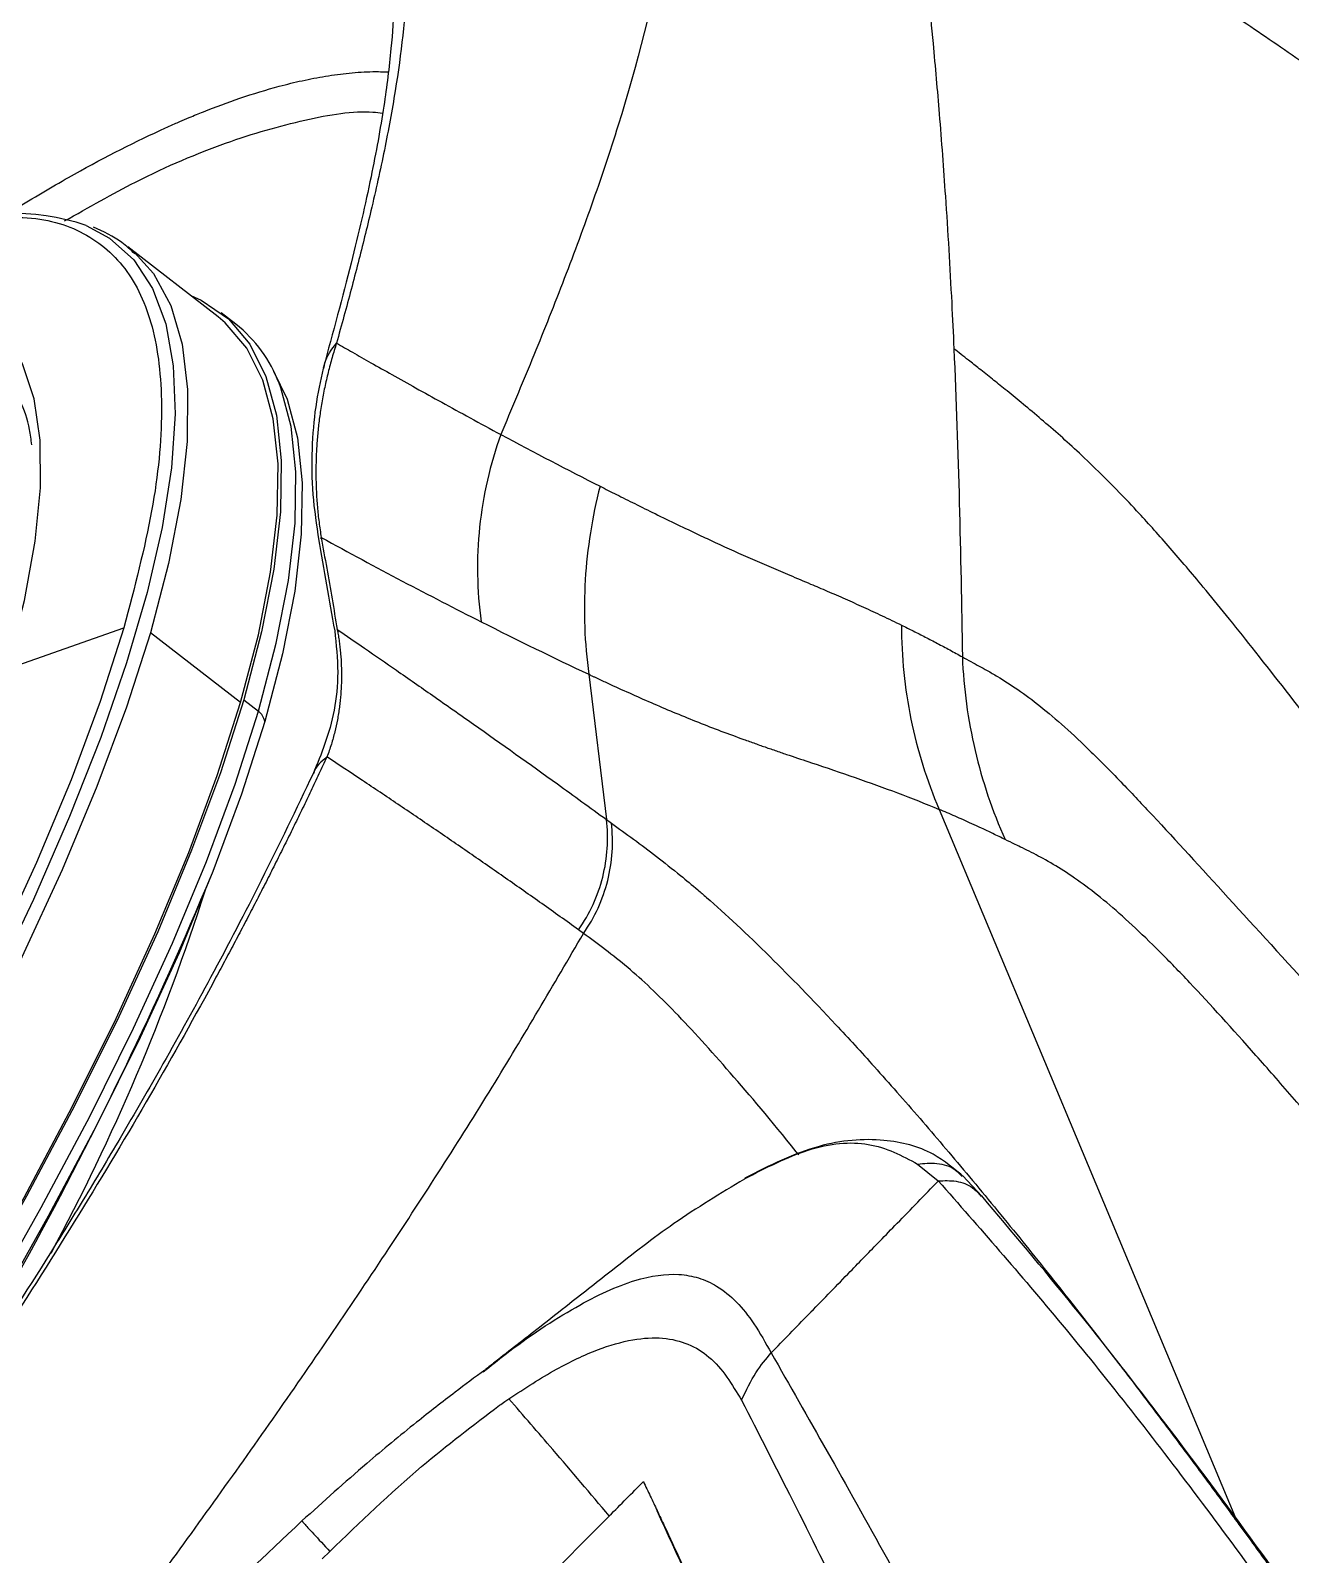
# Model space of a CAD drawing. Extents: x 0 to 84, y -21 to 126.
# Drawn here: x 73.272 to 75.276, y 17.586 to 20.011 of the extents above; entities that cross this region are included whole.
import ezdxf

# ---------------------------------------------------------------- set-up
doc = ezdxf.new("R2010")
doc.units = 0
doc.header["$MEASUREMENT"] = 0
doc.layers.add('1', color=4, linetype='Continuous')

# ---------------------------------------------------------------- blocks, each defined once
blk = doc.blocks.new('PRODIGY')
at = {"layer": '1', "color": 3, "linetype": 'Continuous', "lineweight": 25}
for p, q in [((73.5705, 19.5555), (73.4271, 19.6665)), ((73.5988, 19.5435), (73.5753, 19.5617)), ((73.7345, 19.2019), (73.7345, 19.2043)), ((73.234, 18.9948), (73.4207, 19.0608)), ((73.7601, 19.0567), (73.76, 19.0578)), ((73.6062, 18.9416), (73.4627, 19.0526)), ((74.1599, 18.9866), (74.188, 18.7557)), ((73.6111, 18.9459), (73.6345, 18.9278)), ((74.1516, 18.5745), (74.1436, 18.5802)), ((74.6829, 18.2075), (74.7157, 18.1807)), ((74.785, 18.1565), (74.7547, 18.1889)), ((74.0107, 17.465), (74.1926, 17.6477)), ((73.736, 17.5793), (73.7482, 17.5914))]:
    blk.add_line(p, q, dxfattribs=at)
at = {"layer": '1', "color": 3, "linetype": 'Continuous', "lineweight": 25, "flags": 128}
for points in [[(73.3606, 19.7008), (73.3979, 19.6807), (73.4363, 19.6459), (73.4662, 19.6003), (73.4872, 19.5441), (73.4992, 19.4776), (73.5023, 19.4011), (73.4964, 19.3152), (73.4815, 19.2202), (73.4576, 19.1166), (73.425, 19.005), (73.3839, 18.886), (73.3343, 18.7602), (73.2766, 18.6283), (73.2111, 18.491), (73.1382, 18.349), (73.0581, 18.2031), (72.9715, 18.0541), (72.8786, 17.9028), (72.7801, 17.7499), (72.6764, 17.5963), (72.5682, 17.4428)], [(73.4271, 19.6665), (73.4309, 19.6635), (73.4372, 19.6581)], [(73.4372, 19.6581), (73.4675, 19.6242), (73.495, 19.5736), (73.5132, 19.512), (73.522, 19.4397), (73.5213, 19.3571), (73.5111, 19.2647), (73.4916, 19.163), (73.4627, 19.0526)], [(73.236, 19.0015), (73.2623, 19.1041), (73.2797, 19.1982), (73.2881, 19.2834), (73.2875, 19.3592), (73.2778, 19.4251), (73.2592, 19.4808), (73.2316, 19.5258), (73.1954, 19.56), (73.1507, 19.5831), (73.0977, 19.5951), (73.0368, 19.5958), (72.9683, 19.5852), (72.8926, 19.5634), (72.8497, 19.5474)], [(73.527, 19.5892), (73.5437, 19.5816), (73.5867, 19.5522), (73.6211, 19.5117), (73.6466, 19.4605), (73.6633, 19.3987), (73.6709, 19.3268), (73.6694, 19.2452), (73.659, 19.1541), (73.6395, 19.0542), (73.6111, 18.9459)], [(73.6062, 18.9416), (73.6345, 19.0495), (73.6539, 19.1491), (73.6644, 19.2399), (73.6658, 19.3213), (73.6582, 19.393), (73.6416, 19.4546), (73.6161, 19.5056), (73.5819, 19.546), (73.5705, 19.5555)], [(73.6585, 19.469), (73.68, 19.4244), (73.6966, 19.3628), (73.7041, 19.2911), (73.7027, 19.2097), (73.6923, 19.1189), (73.6728, 19.0193), (73.6446, 18.9114)], [(73.6345, 18.9278), (73.6629, 19.036), (73.6824, 19.136), (73.6929, 19.227), (73.6943, 19.3087), (73.6867, 19.3806), (73.6701, 19.4423), (73.6673, 19.4496)], [(73.4207, 19.0608), (73.3831, 18.9434), (73.3366, 18.8186), (73.2815, 18.6871), (73.2182, 18.5496), (73.1469, 18.407), (73.0681, 18.26), (72.9823, 18.1095), (72.8898, 17.9562), (72.7913, 17.8011), (72.6872, 17.645), (72.5782, 17.4887), (72.4648, 17.3333), (72.3477, 17.1794), (72.2276, 17.028), (72.1051, 16.88), (71.9809, 16.7362), (71.8557, 16.5973), (71.7303, 16.4641), (71.6052, 16.3374), (71.4812, 16.218), (71.359, 16.1064)], [(73.4627, 19.0526), (73.4247, 18.9341), (73.3778, 18.8082), (73.3222, 18.6755), (73.2583, 18.5368), (73.1864, 18.3929), (73.1069, 18.2446), (73.0203, 18.0927), (72.927, 17.938), (72.8276, 17.7815), (72.7226, 17.624), (72.6125, 17.4663), (72.4982, 17.3094), (72.38, 17.1542), (72.2588, 17.0015), (72.1352, 16.8521), (72.0099, 16.707), (71.8836, 16.5668), (71.757, 16.4324), (71.6308, 16.3046), (71.5057, 16.1841), (71.3824, 16.0715)], [(71.9604, 16.3842), (72.0771, 16.5105), (72.2002, 16.6494), (72.322, 16.7927), (72.4421, 16.9398), (72.5596, 17.0898), (72.674, 17.242), (72.7846, 17.3955), (72.8909, 17.5496), (72.9923, 17.7033), (73.0883, 17.8559), (73.1783, 18.0065), (73.2619, 18.1544), (73.3386, 18.2988), (73.4081, 18.4389), (73.4699, 18.5739), (73.5237, 18.7031), (73.5692, 18.8259), (73.6062, 18.9416)], [(73.6111, 18.9459), (73.574, 18.8299), (73.5283, 18.7068), (73.4744, 18.5772), (73.4124, 18.4417), (73.3428, 18.3012), (73.2658, 18.1564), (73.182, 18.0081), (73.0917, 17.857), (72.9954, 17.7039), (72.8937, 17.5497), (72.787, 17.3953), (72.6761, 17.2413), (72.5613, 17.0886), (72.4435, 16.9382), (72.3231, 16.7906), (72.2008, 16.6468), (72.0774, 16.5075), (72.0337, 16.4597)], [(72.6106, 17.1043), (72.6995, 17.2231), (72.8105, 17.3771), (72.9171, 17.5316), (73.0188, 17.6858), (73.1151, 17.8388), (73.2054, 17.9899), (73.2892, 18.1383), (73.3662, 18.2831), (73.4358, 18.4236), (73.4978, 18.559), (73.5518, 18.6886), (73.5974, 18.8118), (73.6345, 18.9278)], [(73.6446, 18.9114), (73.6076, 18.7958), (73.562, 18.673), (73.5083, 18.5438), (73.4465, 18.4088), (73.3771, 18.2688), (73.3004, 18.1244), (73.2168, 17.9766), (73.1268, 17.8259), (73.0308, 17.6734), (72.9294, 17.5197), (72.8826, 17.451)], [(74.717, 18.7717), (74.9539, 18.2051), (75.1908, 17.6384)]]:
    blk.add_lwpolyline(points, dxfattribs=at)
at = {"layer": '1', "color": 3, "linetype": 'Continuous', "lineweight": 25}
for centre, radius, start, end in [((73.2419, 19.3444), 0.3757, 71.5814, 111.3912), ((73.4641, 19.3734), 0.217, 20.5485, 51.6238), ((73.6199, 18.9076), 0.0249, 8.8533, 54.1248), ((67.8416, 21.0469), 6.1936, 325.05616, 337.39401), ((70.3017, 19.6829), 3.4108, 331.6964, 342.2597)]:
    blk.add_arc(centre, radius, start, end, dxfattribs=at)
for points, knots in [([(74.1644, 21.5341), (74.1691, 21.5146), (74.1786, 21.4759), (74.1923, 21.4179), (74.2054, 21.3605), (74.218, 21.3037), (74.2299, 21.2475), (74.2411, 21.1918), (74.2517, 21.1368), (74.2615, 21.0823), (74.2706, 21.0284), (74.2788, 20.9752), (74.2968, 20.8492), (74.3166, 20.6462), (74.314, 20.3895), (74.2798, 20.1245), (74.2257, 19.9136), (74.165, 19.733), (74.1186, 19.6088), (74.0701, 19.4874), (74.0366, 19.4077), (74.02, 19.3681)], [0, 0, 0, 0, 0.026645, 0.053013, 0.079096, 0.104885, 0.130372, 0.155553, 0.180423, 0.204983, 0.229232, 0.253175, 0.276815, 0.398916, 0.525282, 0.620786, 0.759583, 0.820779, 0.881313, 0.94113, 1, 1, 1, 1]), ([(73.6743, 20.6798), (73.6769, 20.6782), (73.6821, 20.675), (73.6897, 20.6696), (73.6973, 20.664), (73.7047, 20.6579), (73.7121, 20.6515), (73.7193, 20.6446), (73.7265, 20.6374), (73.7335, 20.6299), (73.7404, 20.6219), (73.7559, 20.603), (73.7788, 20.5698), (73.8059, 20.5175), (73.8291, 20.4584), (73.8477, 20.3938), (73.8615, 20.324), (73.8732, 20.225), (73.8747, 20.0919), (73.8584, 19.9457), (73.8357, 19.822), (73.8183, 19.7436), (73.8036, 19.6829), (73.7931, 19.6413), (73.7821, 19.5992), (73.7707, 19.5567), (73.7627, 19.5278), (73.7587, 19.5134)], [0, 0, 0, 0, 0.012805, 0.025655, 0.038552, 0.051498, 0.064494, 0.077542, 0.090644, 0.1038, 0.117013, 0.130283, 0.194028, 0.258877, 0.321665, 0.385629, 0.448104, 0.510593, 0.635818, 0.756603, 0.818227, 0.878458, 0.903251, 0.927787, 0.952081, 0.976147, 1, 1, 1, 1]), ([(74.6481, 20.4794), (74.6511, 20.4587), (74.6572, 20.4165), (74.6661, 20.3518), (74.6749, 20.2846), (74.6835, 20.2147), (74.6919, 20.1422), (74.6999, 20.0671), (74.7086, 19.9788), (74.7179, 19.8719), (74.7282, 19.7344), (74.7356, 19.6098), (74.7394, 19.5289), (74.7405, 19.5046)], [0, 0, 0, 0, 0.064091, 0.130785, 0.200082, 0.271984, 0.346494, 0.423618, 0.503366, 0.618204, 0.752246, 0.925633, 1, 1, 1, 1]), ([(74.6481, 20.4794), (74.6514, 20.4755), (74.6579, 20.4677), (74.6678, 20.4559), (74.6777, 20.4442), (74.6877, 20.4327), (74.6978, 20.4211), (74.7081, 20.4096), (74.7294, 20.3866), (74.7648, 20.3503), (74.8225, 20.2983), (74.8858, 20.2469), (74.9519, 20.1969), (75.0289, 20.1422), (75.1164, 20.0823), (75.2098, 20.0192), (75.3084, 19.9517), (75.4106, 19.8794), (75.5188, 19.7993), (75.6324, 19.7103), (75.7431, 19.6186), (75.849, 19.5268), (75.9737, 19.4149), (76.1279, 19.2708), (76.2931, 19.111), (76.4476, 18.959), (76.567, 18.8404), (76.6685, 18.7391), (76.7508, 18.6566), (76.8349, 18.5722), (76.9206, 18.486), (76.9783, 18.4279), (77.0075, 18.3985)], [0, 0, 0, 0, 0.021325, 0.041794, 0.061438, 0.080288, 0.098374, 0.115725, 0.132371, 0.198636, 0.257307, 0.29678, 0.333991, 0.371604, 0.406767, 0.440565, 0.472657, 0.505057, 0.537225, 0.572139, 0.608221, 0.6379, 0.668912, 0.722897, 0.781028, 0.823665, 0.868078, 0.893415, 0.919281, 0.945671, 0.972579, 1, 1, 1, 1]), ([(73.8072, 20.3538), (73.814, 20.3377), (73.8261, 20.3088), (73.8376, 20.2585), (73.8441, 20.2169), (73.8477, 20.1836), (73.8501, 20.1494), (73.8515, 20.1079), (73.8508, 20.0513), (73.8458, 19.9784), (73.8344, 19.8871), (73.8139, 19.7746), (73.7823, 19.6383), (73.753, 19.5303), (73.7376, 19.4734)], [0, 0, 0, 0, 0.1195363, 0.2139924, 0.2831643, 0.3270292, 0.362714, 0.4123924, 0.4760644, 0.5535992, 0.6448466, 0.7496846, 0.8680497, 1, 1, 1, 1]), ([(73.2335, 19.7179), (73.238, 19.7208), (73.2574, 19.7331), (73.2905, 19.7528), (73.3696, 19.7987), (73.4397, 19.8346), (73.4963, 19.8602), (73.5118, 19.867), (73.5271, 19.8735), (73.5595, 19.8867), (73.608, 19.9047), (73.66, 19.9205), (73.705, 19.9315), (73.7421, 19.9386), (73.7797, 19.9435), (73.8129, 19.9458), (73.8327, 19.9452), (73.8408, 19.945)], [0, 0, 0, 0, 0.018434, 0.078027, 0.136716, 0.349629, 0.385827, 0.398329, 0.422343, 0.457804, 0.55235, 0.66062, 0.726081, 0.795741, 0.869459, 0.947076, 1, 1, 1, 1]), ([(73.3264, 19.7078), (73.3645, 19.7294), (73.4557, 19.7811), (73.5839, 19.835), (73.7092, 19.8708), (73.7913, 19.8844), (73.8269, 19.8801), (73.832, 19.8795)], [0, 0, 0, 0, 0.188771, 0.451108, 0.70812, 0.958768, 1, 1, 1, 1]), ([(73.149, 19.7038), (73.1876, 19.7092), (73.2681, 19.7205), (73.3602, 19.6933), (73.4302, 19.6331), (73.472, 19.5378), (73.4848, 19.4095), (73.4707, 19.2524), (73.4374, 19.1247), (73.4207, 19.0608)], [0, 0, 0, 0, 0.1327784, 0.2773152, 0.421852, 0.566389, 0.7109262, 0.8554628, 1, 1, 1, 1]), ([(73.4381, 19.6553), (73.4314, 19.6617), (73.4124, 19.6799), (73.388, 19.6908), (73.3722, 19.6978)], [0, 0, 0, 0, 0.352508, 1, 1, 1, 1]), ([(73.7587, 19.5134), (73.7575, 19.5096), (73.7551, 19.502), (73.7517, 19.4905), (73.7484, 19.4788), (73.7454, 19.467), (73.7426, 19.4551), (73.7399, 19.4431), (73.7375, 19.431), (73.7353, 19.4188), (73.7328, 19.4032), (73.7302, 19.3839), (73.728, 19.3608), (73.7264, 19.3376), (73.7261, 19.3219), (73.726, 19.3141)], [0, 0, 0, 0, 0.065665, 0.130593, 0.194806, 0.258326, 0.32118, 0.38339, 0.444982, 0.505983, 0.566419, 0.676888, 0.785854, 0.893495, 1, 1, 1, 1]), ([(73.7387, 19.4729), (73.7391, 19.476), (73.7414, 19.4909), (73.751, 19.5034), (73.7587, 19.5134)], [0, 0, 0, 0, 0.202259, 1, 1, 1, 1]), ([(73.7587, 19.5134), (73.7672, 19.5086), (73.7855, 19.4981), (73.8149, 19.4814), (73.8485, 19.4625), (73.8861, 19.4414), (73.9275, 19.4185), (73.9727, 19.3937), (74.0037, 19.3769), (74.02, 19.3681)], [0, 0, 0, 0, 0.09245, 0.201673, 0.327683, 0.470497, 0.630137, 0.806628, 1, 1, 1, 1]), ([(76.3222, 17.6999), (76.3123, 17.7106), (76.2925, 17.7317), (76.2634, 17.763), (76.2352, 17.7936), (76.2077, 17.8234), (76.181, 17.8525), (76.1357, 17.9022), (76.0728, 17.9721), (75.9933, 18.0619), (75.9158, 18.1513), (75.8155, 18.2692), (75.6943, 18.4162), (75.5568, 18.5888), (75.449, 18.7274), (75.3688, 18.8314), (75.2966, 18.9248), (75.2316, 19.0084), (75.1743, 19.08), (75.1303, 19.134), (75.0831, 19.1896), (75.0391, 19.2387), (75.0015, 19.2783), (74.9682, 19.3117), (74.9359, 19.3424), (74.9046, 19.3707), (74.865, 19.4049), (74.8311, 19.4325), (74.801, 19.4568), (74.7817, 19.4721), (74.7614, 19.4883), (74.7482, 19.4986), (74.7405, 19.5046)], [0, 0, 0, 0, 0.0118305, 0.0233955, 0.034696, 0.0457298, 0.0564924, 0.0669775, 0.1008396, 0.1339747, 0.1667297, 0.2000682, 0.2651859, 0.3306607, 0.3946322, 0.4251252, 0.4546954, 0.5095549, 0.5339098, 0.556951, 0.592037, 0.6285004, 0.6544594, 0.6841203, 0.7181657, 0.7510471, 0.7883227, 0.8641876, 0.8958868, 0.9300851, 0.9593428, 1, 1, 1, 1]), ([(73.2742, 19.3517), (73.2731, 19.3599), (73.2676, 19.4038), (73.2424, 19.4501), (73.2083, 19.4747), (73.1956, 19.484)], [0, 0, 0, 0, 0.125921, 0.673195, 1, 1, 1, 1]), ([(73.7375, 19.4732), (73.7331, 19.4533), (73.7244, 19.4136), (73.7188, 19.3455), (73.7194, 19.2732), (73.7268, 19.224), (73.7306, 19.1994)], [0, 0, 0, 0, 0.25154, 0.5022025, 0.7517016, 1, 1, 1, 1]), ([(74.02, 19.3681), (74.0029, 19.3206), (73.9916, 19.271), (73.9811, 19.1707), (73.9819, 19.12), (73.9888, 19.0702)], [0, 0, 0, 0, 0.5, 0.5, 1, 1, 1, 1]), ([(73.726, 19.3141), (73.726, 19.31), (73.7259, 19.3019), (73.7262, 19.2897), (73.7266, 19.2775), (73.7273, 19.2653), (73.7283, 19.2531), (73.7294, 19.2408), (73.7309, 19.2286), (73.7325, 19.2164), (73.7338, 19.2083), (73.7345, 19.2043)], [0, 0, 0, 0, 0.112009, 0.223662, 0.335014, 0.446123, 0.557044, 0.667834, 0.778552, 0.889254, 1, 1, 1, 1]), ([(74.1778, 19.2858), (74.1652, 19.2371), (74.1573, 19.1871), (74.1513, 19.0868), (74.1532, 19.0363), (74.1599, 18.9866)], [0, 0, 0, 0, 0.5, 0.5, 1, 1, 1, 1]), ([(74.1778, 19.2858), (74.1865, 19.2814), (74.205, 19.2721), (74.2341, 19.2575), (74.2664, 19.2416), (74.3004, 19.2251), (74.3323, 19.2098), (74.3722, 19.1911), (74.4205, 19.1693), (74.4708, 19.148), (74.5104, 19.1313), (74.5397, 19.1188), (74.5677, 19.1066), (74.5968, 19.0935), (74.6265, 19.0798), (74.6469, 19.0699), (74.6571, 19.0649)], [0, 0, 0, 0, 0.0529, 0.112614, 0.179147, 0.252503, 0.324286, 0.378772, 0.503117, 0.629698, 0.700345, 0.756111, 0.816245, 0.876923, 0.938165, 1, 1, 1, 1]), ([(73.7301, 19.202), (73.7344, 19.1777), (73.7431, 19.129), (73.7515, 19.0803), (73.7558, 19.0559)], [0, 0, 0, 0, 0.500189, 1, 1, 1, 1]), ([(73.7345, 19.2043), (73.7374, 19.188), (73.7431, 19.1554), (73.7516, 19.1066), (73.7572, 19.074), (73.76, 19.0578)], [0, 0, 0, 0, 0.333628, 0.66696, 1, 1, 1, 1]), ([(73.7345, 19.2043), (73.778, 19.1804), (73.8209, 19.1573), (73.9057, 19.1126), (73.9475, 19.0911), (73.9888, 19.0702)], [0, 0, 0, 0, 0.5, 0.5, 1, 1, 1, 1]), ([(73.76, 19.0578), (73.7744, 19.0479), (73.8059, 19.0263), (73.8565, 18.9913), (73.9144, 18.9511), (74.0001, 18.8909), (74.0921, 18.8253), (74.162, 18.7745), (74.188, 18.7557)], [0, 0, 0, 0, 0.098288, 0.214302, 0.348029, 0.499448, 0.814232, 1, 1, 1, 1]), ([(73.76, 19.0578), (73.7601, 19.0571), (73.7604, 19.0553), (73.761, 19.052), (73.762, 19.0462), (73.7631, 19.0384), (73.7643, 19.0287), (73.7655, 19.016), (73.7666, 18.9999), (73.7666, 18.9876), (73.7666, 18.9811)], [0, 0, 0, 0, 0.025338, 0.069443, 0.121609, 0.243788, 0.365266, 0.491056, 0.735102, 1, 1, 1, 1]), ([(74.6571, 19.0649), (74.6634, 19.0618), (74.6759, 19.0557), (74.695, 19.046), (74.7143, 19.0359), (74.734, 19.0254), (74.7474, 19.018), (74.754, 19.0143)], [0, 0, 0, 0, 0.199787, 0.399642, 0.599605, 0.799714, 1, 1, 1, 1]), ([(74.6571, 19.0649), (74.6571, 19.0146), (74.6622, 18.9643), (74.6823, 18.8659), (74.6973, 18.8178), (74.717, 18.7717)], [0, 0, 0, 0, 0.5, 0.5, 1, 1, 1, 1]), ([(73.7558, 19.056), (73.7581, 19.0337), (73.7629, 18.9889), (73.754, 18.907), (73.7346, 18.86), (73.7215, 18.8284)], [0, 0, 0, 0, 0.2452565, 0.4934901, 1, 1, 1, 1]), ([(74.754, 19.0143), (74.7586, 19.0119), (74.7675, 19.007), (74.7806, 18.9998), (74.7946, 18.9921), (74.8147, 18.9805), (74.8421, 18.963), (74.8775, 18.9367), (74.9161, 18.9039), (74.9595, 18.863), (75.0061, 18.8158), (75.0753, 18.7424), (75.1732, 18.6353), (75.3144, 18.4802), (75.4417, 18.3411), (75.5549, 18.217), (75.6477, 18.1145), (75.7479, 18.0021), (75.8453, 17.8903), (75.9378, 17.7811), (76.0392, 17.6566), (76.1374, 17.5299), (76.2374, 17.3937), (76.3332, 17.2553), (76.4105, 17.1373), (76.4722, 17.0395), (76.5191, 16.964), (76.5663, 16.8867), (76.6242, 16.7908), (76.6967, 16.6681), (76.773, 16.5354), (76.8395, 16.417), (76.8943, 16.3176), (76.9494, 16.2158), (77.0048, 16.1113), (77.0607, 16.0037), (77.0977, 15.9306), (77.1165, 15.8935)], [0, 0, 0, 0, 0.013683, 0.027082, 0.039429, 0.055045, 0.085179, 0.115912, 0.146604, 0.177193, 0.210406, 0.238801, 0.301727, 0.364619, 0.427107, 0.449147, 0.486619, 0.522663, 0.548069, 0.580559, 0.610618, 0.644149, 0.67449, 0.708075, 0.740095, 0.754224, 0.773207, 0.790064, 0.805093, 0.835955, 0.869759, 0.890445, 0.911473, 0.932867, 0.954685, 0.977018, 1, 1, 1, 1]), ([(74.754, 19.0143), (74.756, 18.9642), (74.7628, 18.9143), (74.7856, 18.8168), (74.8017, 18.7693), (74.8221, 18.7237)], [0, 0, 0, 0, 0.5, 0.5, 1, 1, 1, 1]), ([(74.1599, 18.9866), (74.1606, 18.9863), (74.1614, 18.9859), (74.1629, 18.9852), (74.1638, 18.9848), (74.1654, 18.984), (74.1662, 18.9837), (74.1677, 18.983), (74.1684, 18.9827), (74.1719, 18.981), (74.1747, 18.9797), (74.1832, 18.9757), (74.1889, 18.9731), (74.2059, 18.9653), (74.2173, 18.9601), (74.2517, 18.9447), (74.2749, 18.9346), (74.3222, 18.915), (74.3461, 18.9055), (74.3822, 18.8919), (74.3943, 18.8874), (74.4124, 18.8809), (74.4184, 18.8787), (74.4274, 18.8755), (74.4304, 18.8744), (74.4365, 18.8723), (74.4395, 18.8713), (74.4456, 18.8691), (74.4487, 18.8681), (74.4547, 18.866), (74.4577, 18.8649), (74.4667, 18.8619), (74.4727, 18.8598), (74.4906, 18.8538), (74.5024, 18.8498), (74.5377, 18.838), (74.5609, 18.8303), (74.6065, 18.8144), (74.6289, 18.8063), (74.6731, 18.7896), (74.695, 18.7809), (74.717, 18.7717)], [0, 0, 0, 0, 0.003906, 0.003906, 0.007813, 0.007813, 0.011719, 0.011719, 0.015625, 0.015625, 0.03125, 0.03125, 0.0625, 0.0625, 0.125, 0.125, 0.25, 0.25, 0.375, 0.375, 0.4375, 0.4375, 0.46875, 0.46875, 0.484375, 0.484375, 0.5, 0.5, 0.515625, 0.515625, 0.53125, 0.53125, 0.5625, 0.5625, 0.625, 0.625, 0.75, 0.75, 0.875, 0.875, 1, 1, 1, 1]), ([(73.7666, 18.9811), (73.7666, 18.9781), (73.7665, 18.972), (73.766, 18.9627), (73.7654, 18.9533), (73.7645, 18.9438), (73.7634, 18.934), (73.7619, 18.9242), (73.7596, 18.911), (73.756, 18.8945), (73.7506, 18.8747), (73.746, 18.8619), (73.7436, 18.8552)], [0, 0, 0, 0, 0.062112, 0.126836, 0.19421, 0.264269, 0.337044, 0.412561, 0.490846, 0.646383, 0.816076, 1, 1, 1, 1]), ([(73.7435, 18.8551), (73.7393, 18.8461), (73.7309, 18.8281), (73.718, 18.8009), (73.7049, 18.7737), (73.6916, 18.7462), (73.678, 18.7187), (73.6642, 18.691), (73.6502, 18.6632), (73.6359, 18.6353), (73.6215, 18.6073), (73.6068, 18.5791), (73.5918, 18.5508), (73.5767, 18.5224), (73.5331, 18.4416), (73.4574, 18.3068), (73.3432, 18.1159), (73.2206, 17.923), (73.0904, 17.7294), (72.9529, 17.536), (72.7614, 17.2805), (72.5079, 16.9669), (72.1871, 16.6073), (71.8566, 16.2708), (71.5782, 16.0133), (71.3576, 15.8239), (71.1939, 15.6904), (71.0328, 15.566), (70.8747, 15.4509), (70.7209, 15.3457), (70.5715, 15.2507), (70.428, 15.1666), (70.2901, 15.0933), (70.1596, 15.0316), (70.0362, 14.9818), (69.9215, 14.9443), (69.8154, 14.9196), (69.7191, 14.9078), (69.6534, 14.9091), (69.6118, 14.9144), (69.5899, 14.9184), (69.5689, 14.9235), (69.5489, 14.9297), (69.5298, 14.9371), (69.5116, 14.9454), (69.5002, 14.9519), (69.4945, 14.9551)], [0, 0, 0, 0, 0.00488, 0.009757, 0.014631, 0.019503, 0.024374, 0.029243, 0.034113, 0.038982, 0.043851, 0.048722, 0.053594, 0.058468, 0.063345, 0.095039, 0.12674, 0.158405, 0.190067, 0.221613, 0.253187, 0.315969, 0.378384, 0.440415, 0.502124, 0.532906, 0.56362, 0.594377, 0.625012, 0.655825, 0.686463, 0.717403, 0.748208, 0.779416, 0.81038, 0.841827, 0.873112, 0.904827, 0.936373, 0.9455, 0.954608, 0.963701, 0.972783, 0.981858, 0.990929, 1, 1, 1, 1]), ([(73.7435, 18.8551), (73.7345, 18.8478), (73.7249, 18.84), (73.7221, 18.8289), (73.7219, 18.8283)], [0, 0, 0, 0, 0.944706, 1, 1, 1, 1]), ([(74.1436, 18.5802), (74.1242, 18.5941), (74.0856, 18.6217), (74.0278, 18.6623), (73.9704, 18.7022), (73.9133, 18.7414), (73.8566, 18.7798), (73.8002, 18.8177), (73.7623, 18.8427), (73.7435, 18.8551)], [0, 0, 0, 0, 0.1483329, 0.2948186, 0.4394471, 0.5822306, 0.7232055, 0.862433, 1, 1, 1, 1]), ([(73.7215, 18.8285), (73.6946, 18.7723), (73.6439, 18.6664), (73.5631, 18.5113), (73.4874, 18.3741), (73.4191, 18.2558), (73.359, 18.1554), (73.2826, 18.0316), (73.1762, 17.8662), (73.0241, 17.6439), (72.8569, 17.4153), (72.6795, 17.1875), (72.5011, 16.9714), (72.3171, 16.7611), (72.1396, 16.5693), (71.9767, 16.402), (71.8298, 16.2578), (71.6999, 16.1353), (71.5745, 16.0212), (71.4475, 15.9099), (71.3111, 15.7952), (71.1795, 15.6895), (71.0495, 15.5898), (70.9193, 15.4944), (70.7802, 15.3981), (70.6385, 15.3063), (70.5005, 15.2238), (70.3708, 15.153), (70.2504, 15.0942), (70.1545, 15.0535), (70.0822, 15.027), (70.0324, 15.0109), (69.9948, 15.0002), (69.9649, 14.9928), (69.9362, 14.9864), (69.9022, 14.9802), (69.8646, 14.9754), (69.825, 14.9732), (69.8017, 14.9755), (69.7892, 14.9767)], [0, 0, 0, 0, 0.032664, 0.06159, 0.086757, 0.108148, 0.125755, 0.140721, 0.174256, 0.21335, 0.257942, 0.294954, 0.334973, 0.375202, 0.411836, 0.444887, 0.474389, 0.500374, 0.522867, 0.549562, 0.576719, 0.605372, 0.629995, 0.657505, 0.687905, 0.720484, 0.752941, 0.785119, 0.81703, 0.848354, 0.866963, 0.883183, 0.897039, 0.905584, 0.917586, 0.933039, 0.951933, 0.974257, 1, 1, 1, 1]), ([(74.8221, 18.7237), (74.8156, 18.7269), (74.803, 18.733), (74.7853, 18.7415), (74.7652, 18.7507), (74.7426, 18.7608), (74.7254, 18.7681), (74.717, 18.7717)], [0, 0, 0, 0, 0.181548, 0.350442, 0.5010124, 0.7549518, 1, 1, 1, 1]), ([(74.1436, 18.5802), (74.1614, 18.6056), (74.1745, 18.6342), (74.1896, 18.6941), (74.1916, 18.7253), (74.188, 18.7557)], [0, 0, 0, 0, 0.5, 0.5, 1, 1, 1, 1]), ([(74.1516, 18.5745), (74.1693, 18.5999), (74.1824, 18.6285), (74.1975, 18.6884), (74.1995, 18.7196), (74.1958, 18.75)], [0, 0, 0, 0, 0.5, 0.5, 1, 1, 1, 1]), ([(74.1958, 18.75), (74.2193, 18.733), (74.2545, 18.7074), (74.3013, 18.6705), (74.3284, 18.6479), (74.3728, 18.6095), (74.4404, 18.5466), (74.5338, 18.4505), (74.6157, 18.3609), (74.685, 18.2821), (74.7607, 18.1932), (74.8384, 18.0988), (74.9218, 17.9946), (74.9938, 17.902), (75.0545, 17.8223), (75.0995, 17.7623), (75.145, 17.7011), (75.1755, 17.6594), (75.1908, 17.6384)], [0, 0, 0, 0, 0.119352, 0.179385, 0.220058, 0.23955, 0.369185, 0.481833, 0.541072, 0.606599, 0.669633, 0.734742, 0.796264, 0.865937, 0.899404, 0.932865, 0.966374, 1, 1, 1, 1]), ([(76.9226, 15.7819), (76.914, 15.7997), (76.8971, 15.8349), (76.872, 15.8865), (76.8476, 15.9361), (76.8241, 15.9836), (76.8013, 16.0291), (76.7622, 16.1066), (76.7057, 16.2166), (76.6356, 16.3496), (76.5692, 16.4725), (76.5121, 16.5761), (76.455, 16.6778), (76.4046, 16.7659), (76.3554, 16.8507), (76.2897, 16.9621), (76.1998, 17.109), (76.0842, 17.2863), (75.975, 17.4429), (75.8777, 17.5755), (75.7636, 17.7257), (75.6277, 17.8973), (75.4753, 18.0833), (75.361, 18.219), (75.2782, 18.3152), (75.2009, 18.4035), (75.1307, 18.4809), (75.0675, 18.5462), (75.0089, 18.6029), (74.957, 18.6462), (74.9107, 18.6774), (74.879, 18.6957), (74.8551, 18.7077), (74.8365, 18.7167), (74.8273, 18.7212), (74.8221, 18.7237)], [0, 0, 0, 0, 0.011863, 0.023315, 0.034348, 0.044944, 0.055087, 0.064781, 0.097009, 0.129348, 0.155252, 0.181276, 0.200806, 0.225955, 0.242893, 0.260453, 0.304808, 0.348374, 0.391761, 0.425889, 0.455575, 0.51842, 0.580491, 0.641671, 0.671942, 0.7019, 0.762107, 0.792425, 0.822743, 0.883415, 0.913977, 0.944302, 0.972454, 0.984123, 1, 1, 1, 1]), ([(73.1368, 17.1046), (73.1839, 17.1639), (73.2994, 17.3091), (73.4744, 17.545), (73.6637, 17.8084), (73.8415, 18.0702), (74.0066, 18.3264), (74.104, 18.4931), (74.1516, 18.5745)], [0, 0, 0, 0, 0.1248114, 0.3060212, 0.4859786, 0.6631382, 0.8353447, 1, 1, 1, 1]), ([(74.4941, 18.222), (74.4927, 18.2237), (74.4502, 18.2767), (74.3834, 18.3553), (74.2947, 18.454), (74.2207, 18.5233), (74.1747, 18.5574), (74.1516, 18.5745)], [0, 0, 0, 0, 0.008456, 0.255674, 0.502028, 0.750025, 1, 1, 1, 1]), ([(74.4073, 18.184), (74.4417, 18.2016), (74.5123, 18.2376), (74.6091, 18.2468), (74.6581, 18.2207), (74.6829, 18.2076)], [0, 0, 0, 0, 0.320593, 0.65644, 1, 1, 1, 1]), ([(74.7574, 18.1863), (74.7414, 18.1997), (74.7047, 18.2306), (74.6264, 18.2506), (74.5218, 18.2423), (74.4473, 18.2049), (74.4079, 18.1852)], [0, 0, 0, 0, 0.181201, 0.416511, 0.691074, 1, 1, 1, 1]), ([(74.6829, 18.2075), (74.6932, 18.2086), (74.7144, 18.2106), (74.7399, 18.2026), (74.7503, 18.1914), (74.7539, 18.1876)], [0, 0, 0, 0, 0.3816974, 0.7878371, 1, 1, 1, 1]), ([(74.4074, 18.1837), (74.3696, 18.1608), (74.2969, 18.117), (74.207, 18.0464), (74.1371, 17.9914), (74.0746, 17.9422), (74.0294, 17.9071), (74.0004, 17.8844), (73.9954, 17.8805)], [0, 0, 0, 0, 0.264787, 0.508549, 0.68009, 0.796382, 0.964964, 1, 1, 1, 1]), ([(74.45, 17.9071), (74.4698, 17.9275), (74.4909, 17.9492), (74.5328, 17.9923), (74.5705, 18.0312), (74.6162, 18.0783), (74.663, 18.1263), (74.694, 18.1582), (74.7158, 18.1807)], [0, 0, 0, 0, 0.223794, 0.237964, 0.472854, 0.650369, 0.753443, 1, 1, 1, 1]), ([(74.7156, 18.1808), (74.7253, 18.1812), (74.7451, 18.1819), (74.7695, 18.1727), (74.7797, 18.161), (74.784, 18.156)], [0, 0, 0, 0, 0.354483, 0.729038, 1, 1, 1, 1]), ([(74.7157, 18.1807), (74.7805, 18.107), (74.9104, 17.9591), (75.1211, 17.6909), (75.3361, 17.3944), (75.5532, 17.0714), (75.7703, 16.7259), (75.986, 16.3598), (76.1991, 15.9773), (76.4088, 15.5818), (76.6149, 15.1756), (76.8182, 14.7597), (77.0191, 14.3373), (77.1522, 14.0526), (77.2186, 13.9105)], [0, 0, 0, 0, 0.083648, 0.167746, 0.251461, 0.334457, 0.417447, 0.500935, 0.584377, 0.667336, 0.750217, 0.833366, 0.916826, 1, 1, 1, 1]), ([(77.2855, 13.9376), (77.2298, 14.0533), (77.1183, 14.285), (76.9543, 14.619), (76.7991, 14.9289), (76.6581, 15.2041), (76.5324, 15.4442), (76.4219, 15.6507), (76.3268, 15.8252), (76.2425, 15.9774), (76.154, 16.1344), (76.0496, 16.3163), (75.9214, 16.5338), (75.7729, 16.7776), (75.6263, 17.0087), (75.486, 17.2217), (75.3556, 17.4128), (75.2177, 17.607), (75.0743, 17.7996), (74.927, 17.9884), (74.8331, 18.0997), (74.7848, 18.1568)], [0, 0, 0, 0, 0.06884, 0.137784, 0.200411, 0.256659, 0.306646, 0.349726, 0.386885, 0.418139, 0.448211, 0.489804, 0.539349, 0.59651, 0.661202, 0.708613, 0.759588, 0.814339, 0.872956, 0.934751, 1, 1, 1, 1]), ([(73.9921, 17.8771), (74.0038, 17.8864), (74.0534, 17.9262), (74.1205, 17.9706), (74.1885, 18.0061), (74.246, 18.0283), (74.2951, 18.0348), (74.3357, 18.0272), (74.3666, 18.0131), (74.3958, 17.9888), (74.4243, 17.9533), (74.4411, 17.923), (74.45, 17.9071)], [0, 0, 0, 0, 0.052098, 0.221565, 0.300114, 0.377219, 0.515866, 0.590666, 0.670788, 0.772944, 0.88, 1, 1, 1, 1]), ([(74.0329, 17.8342), (74.0581, 17.8506), (74.1053, 17.8815), (74.1726, 17.9133), (74.2304, 17.93), (74.279, 17.9325), (74.3194, 17.9224), (74.3656, 17.8938), (74.3876, 17.857), (74.4028, 17.8318)], [0, 0, 0, 0, 0.1463358, 0.2744768, 0.3914834, 0.5043215, 0.6187019, 0.7384334, 1, 1, 1, 1]), ([(74.4028, 17.8318), (74.4103, 17.8474), (74.4256, 17.8788), (74.4418, 17.8976), (74.45, 17.9071)], [0, 0, 0, 0, 0.496979, 1, 1, 1, 1]), ([(74.45, 17.9071), (74.4792, 17.8558), (74.5375, 17.7532), (74.6338, 17.5815), (74.7374, 17.3926), (74.8506, 17.1827), (74.9727, 16.9514), (75.1055, 16.7012), (75.244, 16.4349), (75.4022, 16.1265), (75.5777, 15.7765), (75.7673, 15.3876), (75.9536, 14.9933), (76.1359, 14.595), (76.3142, 14.1943), (76.4292, 13.9257), (76.4867, 13.7915)], [0, 0, 0, 0, 0.0623397, 0.1248176, 0.1873631, 0.2504532, 0.313852, 0.3766375, 0.4394585, 0.5026713, 0.5860166, 0.6688233, 0.7516168, 0.8345425, 0.9173642, 1, 1, 1, 1]), ([(73.9944, 17.8798), (73.9788, 17.8682), (73.9431, 17.8417), (73.8794, 17.7919), (73.7975, 17.7243), (73.7379, 17.6706), (73.7038, 17.6398)], [0, 0, 0, 0, 0.160296, 0.366491, 0.637761, 1, 1, 1, 1]), ([(73.7482, 17.5914), (73.7961, 17.6376), (73.8824, 17.7208), (73.9761, 17.792), (74.0179, 17.8237)], [0, 0, 0, 0, 0.554845, 1, 1, 1, 1]), ([(74.0179, 17.8237), (74.0207, 17.8257), (74.0257, 17.8292), (74.0307, 17.8327), (74.0329, 17.8342)], [0, 0, 0, 0, 0.563602, 1, 1, 1, 1]), ([(74.1925, 17.6478), (74.1625, 17.6832), (74.1089, 17.7464), (74.0561, 17.8074), (74.0329, 17.8342)], [0, 0, 0, 0, 0.560572, 1, 1, 1, 1]), ([(74.4028, 17.8318), (74.4296, 17.7795), (74.4833, 17.6747), (74.5703, 17.499), (74.6677, 17.3067), (74.7762, 17.0939), (74.8968, 16.8609), (75.0298, 16.6109), (75.1703, 16.3472), (75.3324, 16.0443), (75.5136, 15.7032), (75.7104, 15.3257), (75.9045, 14.9438), (76.0943, 14.5581), (76.2794, 14.1698), (76.3973, 13.9086), (76.4563, 13.7781)], [0, 0, 0, 0, 0.062319, 0.124752, 0.187451, 0.250906, 0.314486, 0.37751, 0.44061, 0.503895, 0.587131, 0.669779, 0.75236, 0.835034, 0.917583, 1, 1, 1, 1]), ([(74.1925, 17.6478), (74.2016, 17.6569), (74.2196, 17.675), (74.2377, 17.6932), (74.2468, 17.7023)], [0, 0, 0, 0, 0.499992, 1, 1, 1, 1]), ([(74.2468, 17.7023), (74.2504, 17.6946), (74.2577, 17.6794), (74.265, 17.6639), (74.2687, 17.6562)], [0, 0, 0, 0, 0.501857, 1, 1, 1, 1]), ([(75.9187, 13.7811), (75.8639, 13.9302), (75.7541, 14.2286), (75.5813, 14.6725), (75.4017, 15.112), (75.2185, 15.546), (75.0548, 15.9164), (74.9179, 16.2252), (74.8048, 16.474), (74.6993, 16.7134), (74.5848, 16.9565), (74.4773, 17.2049), (74.366, 17.444), (74.301, 17.5852), (74.2684, 17.6559)], [0, 0, 0, 0, 0.0993046, 0.1988023, 0.2983852, 0.3983175, 0.4984058, 0.5609175, 0.6237893, 0.6873653, 0.7502551, 0.8333894, 0.9165324, 1, 1, 1, 1]), ([(74.2687, 17.6562), (74.2724, 17.6481), (74.2937, 17.603), (74.333, 17.5171), (74.3859, 17.4087), (74.4385, 17.3011), (74.487, 17.1967), (74.5426, 17.0753), (74.6088, 16.9342), (74.6864, 16.7738), (74.7692, 16.5908), (74.8544, 16.4023), (74.9457, 16.1988), (75.0423, 15.9814), (75.1441, 15.7506), (75.247, 15.5143), (75.3485, 15.2755), (75.4506, 15.0299), (75.5421, 14.8063), (75.6201, 14.6112), (75.6875, 14.44), (75.7575, 14.2583), (75.8262, 14.0784), (75.8856, 13.9203), (75.9191, 13.8267), (75.9335, 13.7861)], [0, 0, 0, 0, 0.0097383, 0.0546015, 0.1000331, 0.1320562, 0.1702626, 0.2056373, 0.2487952, 0.3001589, 0.3461508, 0.3974852, 0.4466418, 0.498592, 0.5558794, 0.6112052, 0.6642789, 0.7210908, 0.7793449, 0.8161973, 0.8528832, 0.8945568, 0.9379496, 0.9731379, 1, 1, 1, 1]), ([(73.7038, 17.6398), (73.5881, 17.5307), (73.3529, 17.3088), (73.0099, 16.9848), (72.6861, 16.6786), (72.3966, 16.4046), (72.1528, 16.1737), (71.9512, 15.9828), (71.7883, 15.8284), (71.6432, 15.6909), (71.5188, 15.5731), (71.4173, 15.477), (71.3359, 15.3999), (71.2411, 15.31), (71.1121, 15.1878), (70.9471, 15.0316), (70.7602, 14.8547), (70.5548, 14.6603), (70.3367, 14.454), (70.0855, 14.2164), (69.8199, 13.9653), (69.5484, 13.7088), (69.3455, 13.5171), (69.2008, 13.3805), (69.097, 13.2825), (68.9815, 13.1734), (68.8462, 13.0458), (68.673, 12.8823), (68.4574, 12.6788), (68.1953, 12.4313), (67.8996, 12.1522), (67.5706, 11.8413), (67.2082, 11.4986), (66.8275, 11.1383), (66.5678, 10.8921), (66.4399, 10.7708)], [0, 0, 0, 0, 0.047732, 0.097021, 0.141602, 0.181473, 0.216643, 0.242357, 0.264803, 0.283982, 0.302359, 0.316221, 0.32592, 0.336001, 0.355428, 0.379237, 0.404198, 0.432652, 0.464067, 0.494314, 0.536393, 0.573752, 0.606394, 0.620146, 0.633459, 0.649229, 0.66783, 0.689262, 0.720711, 0.75677, 0.797442, 0.842721, 0.892609, 0.947115, 1, 1, 1, 1]), ([(73.7044, 17.6392), (73.7048, 17.6386), (73.7057, 17.6373), (73.7205, 17.6211), (73.739, 17.6013), (73.7482, 17.5914)], [0, 0, 0, 0, 0.306449, 0.653267, 1, 1, 1, 1]), ([(75.1908, 17.6384), (75.1991, 17.6271), (75.2148, 17.6055), (75.2373, 17.5744), (75.2574, 17.5465), (75.27, 17.5289), (75.2758, 17.5206)], [0, 0, 0, 0, 0.292655, 0.556992, 0.792773, 1, 1, 1, 1])]:
    blk.add_open_spline(points, degree=3, knots=knots, dxfattribs=at)
for points in [[(74.7405, 19.5046), (74.7478, 19.3414), (74.7516, 19.178), (74.754, 19.0143)], [(74.02, 19.3681), (74.0735, 19.3394), (74.1261, 19.312), (74.1778, 19.2858)], [(73.9888, 19.0702), (74.0467, 19.0409), (74.1037, 19.0131), (74.1599, 18.9866)], [(73.7436, 18.8552), (73.7435, 18.8552), (73.7435, 18.8551), (73.7435, 18.8551)], [(74.188, 18.7557), (74.1906, 18.7538), (74.1932, 18.7519), (74.1958, 18.75)]]:
    blk.add_open_spline(points, degree=3, dxfattribs=at)

msp = doc.modelspace()

# ---------------------------------------------------------------- block references
at = {"layer": '1'}
msp.add_blockref('PRODIGY', (0, 0), dxfattribs=at)

doc.saveas('drawing.dxf')
